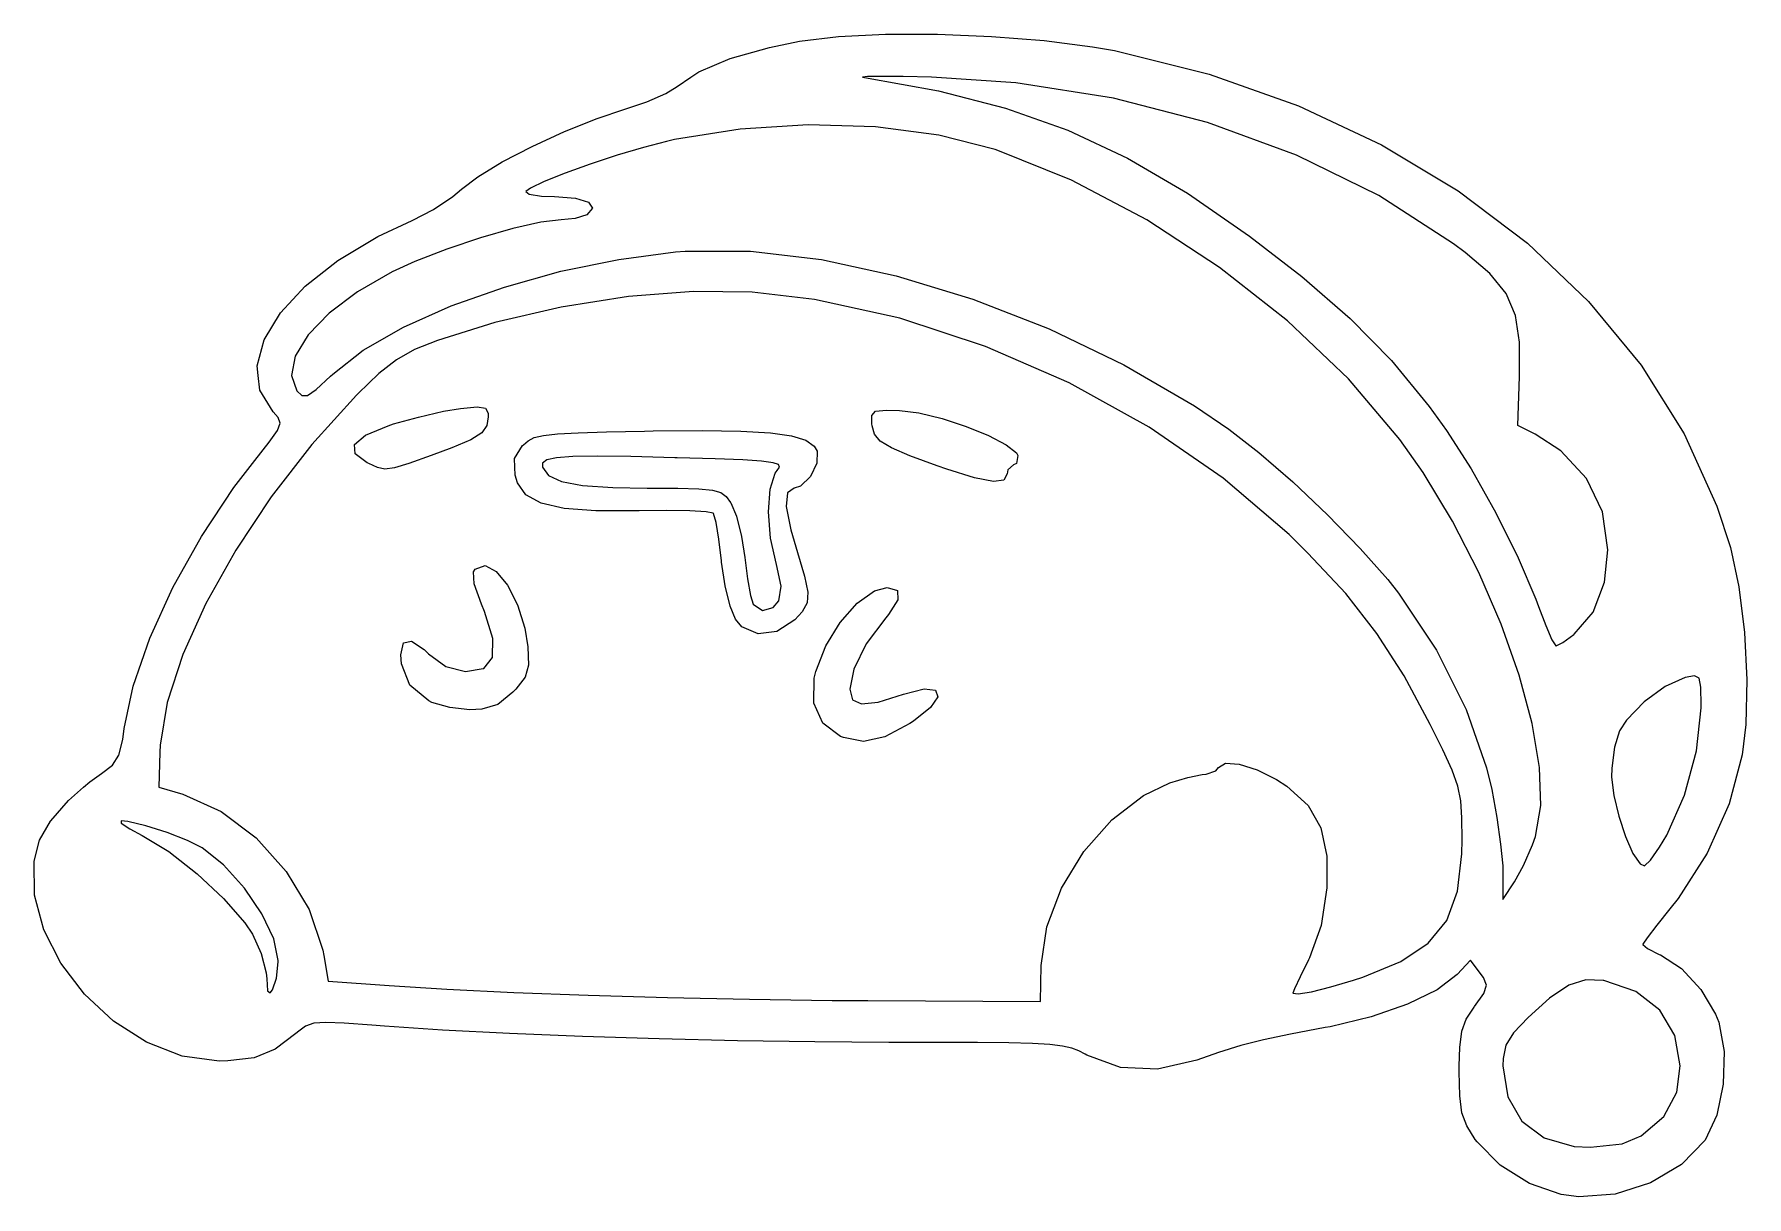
# Model space of a CAD drawing. Extents: x 108 to 210, y -135 to -72.
# Drawn here: x 199.634 to 203.765, y -133.922 to -131.119 of the extents above; entities that cross this region are included whole.
import ezdxf

# ---------------------------------------------------------------- set-up
doc = ezdxf.new("R2010")
doc.units = 0
doc.layers.add('BLACK', color=7, linetype='CONTINUOUS')

msp = doc.modelspace()

# ---------------------------------------------------------------- linework, layer by layer
at = {"layer": 'BLACK', "linetype": 'CONTINUOUS'}
for p, q in [((201.408141, -131.150967), (201.480445, -131.136275)), ((201.480445, -131.136275), (201.574114, -131.125026)), ((201.574114, -131.125026), (201.687627, -131.119451)), ((201.687627, -131.119451), (201.813324, -131.119324)), ((201.813324, -131.119324), (201.943546, -131.124418)), ((201.943546, -131.124418), (202.070635, -131.134507)), ((202.070635, -131.134507), (202.18693, -131.149364)), ((201.237244, -131.209962), (201.312925, -131.178097)), ((201.312925, -131.178097), (201.408141, -131.150967)), ((202.18693, -131.149364), (202.239765, -131.158734)), ((202.239765, -131.158734), (202.467966, -131.215429)), ((201.218381, -131.2227), (201.237244, -131.209962)), ((201.643807, -131.221349), (201.632421, -131.2227)), ((201.677715, -131.220938), (201.643807, -131.221349)), ((201.730484, -131.221485), (201.677715, -131.220938)), ((201.79845, -131.223008), (201.730484, -131.221485)), ((202.467966, -131.215429), (202.683339, -131.291581)), ((201.111932, -131.282427), (201.15749, -131.262527)), ((201.15749, -131.262527), (201.185372, -131.24499)), ((201.185372, -131.24499), (201.218381, -131.2227)), ((201.632421, -131.2227), (201.636711, -131.223782)), ((201.636711, -131.223782), (201.815064, -131.255798)), ((202.002175, -131.236799), (201.79845, -131.223008)), ((201.815064, -131.255798), (201.976689, -131.297155)), ((202.237784, -131.273748), (202.002175, -131.236799)), ((200.991953, -131.322267), (201.058794, -131.300207)), ((201.058794, -131.300207), (201.111932, -131.282427)), ((201.976689, -131.297155), (202.127064, -131.350345)), ((202.464439, -131.332048), (202.237784, -131.273748)), ((202.683339, -131.291581), (202.884232, -131.385857)), ((200.913692, -131.353604), (200.991953, -131.322267)), ((201.501163, -131.337688), (201.337282, -131.347807)), ((201.663188, -131.342682), (201.501163, -131.337688)), ((201.815953, -131.362606), (201.663188, -131.342682)), ((202.678793, -131.410632), (202.464439, -131.332048)), ((200.835093, -131.389687), (200.913692, -131.353604)), ((201.159494, -131.377584), (201.103804, -131.392133)), ((201.178949, -131.373224), (201.159494, -131.377584)), ((201.337282, -131.347807), (201.178949, -131.373224)), ((201.952056, -131.397275), (201.815953, -131.362606)), ((202.127064, -131.350345), (202.27167, -131.41786)), ((202.884232, -131.385857), (203.068994, -131.496925)), ((200.704013, -131.462787), (200.762938, -131.427189)), ((200.762938, -131.427189), (200.835093, -131.389687)), ((201.040443, -131.411231), (200.975447, -131.432733)), ((201.103804, -131.392133), (201.040443, -131.411231)), ((201.954552, -131.398113), (201.952056, -131.397275)), ((202.136381, -131.471403), (201.954552, -131.398113)), ((202.27167, -131.41786), (202.415988, -131.502193)), ((202.877496, -131.508433), (202.678793, -131.410632)), ((200.6651, -131.493155), (200.704013, -131.462787)), ((200.91485, -131.454495), (200.864688, -131.474373)), ((200.975447, -131.432733), (200.91485, -131.454495)), ((200.597008, -131.542255), (200.644339, -131.510901)), ((200.644339, -131.510901), (200.6651, -131.493155)), ((200.830996, -131.49022), (200.820166, -131.498171)), ((200.820166, -131.498171), (200.828342, -131.50509)), ((200.828342, -131.50509), (200.8577, -131.509713)), ((200.864688, -131.474373), (200.830996, -131.49022)), ((200.8577, -131.509713), (200.889647, -131.510908)), ((200.889647, -131.510908), (200.94012, -131.51457)), ((202.317751, -131.567194), (202.136381, -131.471403)), ((202.415988, -131.502193), (202.565496, -131.605837)), ((203.057199, -131.624382), (202.877496, -131.508433)), ((203.068994, -131.496925), (203.235973, -131.623452)), ((200.545802, -131.568338), (200.597008, -131.542255)), ((200.94012, -131.51457), (200.971619, -131.524388)), ((200.981035, -131.538612), (200.966946, -131.554458)), ((200.971619, -131.524388), (200.981035, -131.538612)), ((200.462901, -131.607373), (200.545802, -131.568338)), ((200.788889, -131.587816), (200.710947, -131.610183)), ((200.85614, -131.572643), (200.788889, -131.587816)), ((200.905272, -131.56695), (200.85614, -131.572643)), ((200.939273, -131.563501), (200.905272, -131.56695)), ((200.966946, -131.554458), (200.939273, -131.563501)), ((202.493155, -131.681545), (202.317751, -131.567194)), ((200.36668, -131.664955), (200.462901, -131.607373)), ((200.710947, -131.610183), (200.629746, -131.637458)), ((202.565496, -131.605837), (202.691529, -131.703529)), ((203.085398, -131.645625), (203.057199, -131.624382)), ((203.235973, -131.623452), (203.383518, -131.764108)), ((200.287911, -131.727035), (200.36668, -131.664955)), ((200.552716, -131.667355), (200.497509, -131.692405)), ((200.629746, -131.637458), (200.552716, -131.667355)), ((200.904826, -131.690851), (201.044112, -131.662085)), ((201.044112, -131.662085), (201.181409, -131.644341)), ((201.181409, -131.644341), (201.204454, -131.642527)), ((201.204454, -131.642527), (201.362263, -131.642547)), ((201.362263, -131.642547), (201.533472, -131.662777)), ((201.533472, -131.662777), (201.713569, -131.701743)), ((203.144935, -131.696595), (203.085398, -131.645625)), ((200.497509, -131.692405), (200.414141, -131.740063)), ((200.768569, -131.72889), (200.904826, -131.690851)), ((201.713569, -131.701743), (201.898039, -131.757969)), ((202.657087, -131.810513), (202.493155, -131.681545)), ((202.691529, -131.703529), (202.808706, -131.804478)), ((203.184273, -131.744813), (203.144935, -131.696595)), ((200.228157, -131.791459), (200.287911, -131.727035)), ((200.414141, -131.740063), (200.345933, -131.79166)), ((200.64036, -131.774453), (200.768569, -131.72889)), ((201.067665, -131.751922), (200.905124, -131.777301)), ((201.224102, -131.739398), (201.067665, -131.751922)), ((201.365757, -131.74106), (201.224102, -131.739398)), ((201.51617, -131.758691), (201.365757, -131.74106)), ((201.722122, -131.803916), (201.51617, -131.758691)), ((201.898039, -131.757969), (202.08237, -131.829979)), ((203.207002, -131.797479), (203.184273, -131.744813)), ((200.188983, -131.856075), (200.228157, -131.791459)), ((200.345933, -131.79166), (200.295141, -131.844376)), ((200.525219, -131.82579), (200.64036, -131.774453)), ((200.905124, -131.777301), (200.745156, -131.814202)), ((203.216707, -131.861788), (203.207002, -131.797479)), ((203.383518, -131.764108), (203.509975, -131.917558)), ((200.428163, -131.881154), (200.525219, -131.82579)), ((200.745156, -131.814202), (200.60667, -131.857561)), ((201.928617, -131.871841), (201.722122, -131.803916)), ((202.08237, -131.829979), (202.262049, -131.916297)), ((202.804041, -131.950154), (202.657087, -131.810513)), ((202.808706, -131.804478), (202.908216, -131.90583)), ((200.171955, -131.91873), (200.188983, -131.856075)), ((200.295141, -131.844376), (200.264025, -131.895393)), ((200.354213, -131.938796), (200.428163, -131.881154)), ((200.551788, -131.879587), (200.507827, -131.904088)), ((200.60667, -131.857561), (200.551788, -131.879587)), ((202.130715, -131.960237), (201.928617, -131.871841)), ((203.216978, -131.944939), (203.216707, -131.861788)), ((200.174598, -131.941893), (200.171955, -131.91873)), ((200.264025, -131.895393), (200.25484, -131.941893)), ((200.507827, -131.904088), (200.465463, -131.937383)), ((202.262049, -131.916297), (202.432563, -132.015447)), ((202.908216, -131.90583), (202.999003, -132.017095)), ((203.509975, -131.917558), (203.613695, -132.08247)), ((200.178636, -131.977272), (200.174598, -131.941893)), ((200.25484, -131.941893), (200.268092, -131.978789)), ((200.314349, -131.975614), (200.348931, -131.943848)), ((200.348931, -131.943848), (200.354213, -131.938796)), ((200.465463, -131.937383), (200.415371, -131.985788)), ((202.32348, -132.066874), (202.130715, -131.960237)), ((202.928512, -132.096526), (202.804041, -131.950154)), ((203.212953, -132.062524), (203.216978, -131.944939)), ((200.210591, -132.029547), (200.178636, -131.977272)), ((200.268092, -131.978789), (200.279606, -131.990449)), ((200.279606, -131.990449), (200.293133, -131.990269)), ((200.293133, -131.990269), (200.314349, -131.975614)), ((200.411387, -131.989851), (200.303914, -132.108726)), ((200.415371, -131.985788), (200.411387, -131.989851)), ((200.222454, -132.043366), (200.210591, -132.029547)), ((200.227203, -132.057214), (200.222454, -132.043366)), ((200.501025, -132.059116), (200.561086, -132.042328)), ((200.561086, -132.042328), (200.621681, -132.028433)), ((200.621681, -132.028433), (200.662763, -132.021431)), ((200.662763, -132.021431), (200.703105, -132.017739)), ((200.703105, -132.017739), (200.722871, -132.021005)), ((200.722871, -132.021005), (200.7292, -132.033392)), ((200.729568, -132.041668), (200.726414, -132.062874)), ((200.7292, -132.033392), (200.729568, -132.041668)), ((201.654314, -132.038522), (201.663768, -132.028519)), ((201.654689, -132.059077), (201.654314, -132.038522)), ((201.663768, -132.028519), (201.689838, -132.025709)), ((201.689838, -132.025709), (201.721097, -132.026208)), ((201.721097, -132.026208), (201.768033, -132.032137)), ((201.768033, -132.032137), (201.824073, -132.045972)), ((201.824073, -132.045972), (201.882436, -132.065126)), ((202.432563, -132.015447), (202.515726, -132.071315)), ((202.999003, -132.017095), (203.040638, -132.074709)), ((200.201295, -132.103109), (200.220894, -132.07516)), ((200.220894, -132.07516), (200.227203, -132.057214)), ((200.407193, -132.10872), (200.433776, -132.086077)), ((200.433776, -132.086077), (200.488088, -132.063289)), ((200.488088, -132.063289), (200.501025, -132.059116)), ((200.713847, -132.080328), (200.687216, -132.097183)), ((200.726414, -132.062874), (200.713847, -132.080328)), ((200.840589, -132.092052), (200.862994, -132.086635)), ((200.862994, -132.086635), (200.896818, -132.082777)), ((200.896818, -132.082777), (200.946046, -132.080054)), ((200.946046, -132.080054), (201.014666, -132.078043)), ((201.014666, -132.078043), (201.106665, -132.07632)), ((201.106665, -132.07632), (201.127241, -132.075988)), ((201.127241, -132.075988), (201.245747, -132.074972)), ((201.245747, -132.074972), (201.339008, -132.076352)), ((201.339008, -132.076352), (201.409836, -132.080476)), ((201.409836, -132.080476), (201.461039, -132.087689)), ((201.461039, -132.087689), (201.495427, -132.098339)), ((201.655212, -132.063225), (201.654689, -132.059077)), ((201.661013, -132.083602), (201.655212, -132.063225)), ((201.674981, -132.100505), (201.661013, -132.083602)), ((201.882436, -132.065126), (201.93634, -132.087017)), ((201.93634, -132.087017), (201.979006, -132.109058)), ((202.501973, -132.189522), (202.32348, -132.066874)), ((202.515726, -132.071315), (202.588234, -132.127481)), ((203.040638, -132.074709), (203.100251, -132.167538)), ((203.254622, -132.083736), (203.212953, -132.062524)), ((203.316774, -132.123855), (203.254622, -132.083736)), ((203.613695, -132.08247), (203.693024, -132.257513)), ((200.16617, -132.146967), (200.201295, -132.103109)), ((200.303914, -132.108726), (200.206232, -132.234508)), ((200.408469, -132.131025), (200.407193, -132.10872)), ((200.641868, -132.11659), (200.591604, -132.135135)), ((200.687216, -132.097183), (200.641868, -132.11659)), ((200.793147, -132.142341), (200.812148, -132.11123)), ((200.812148, -132.11123), (200.814084, -132.109257)), ((200.814084, -132.109257), (200.825615, -132.099451)), ((200.825615, -132.099451), (200.840589, -132.092052)), ((201.495427, -132.098339), (201.515809, -132.112772)), ((201.515809, -132.112772), (201.523061, -132.124813)), ((201.523061, -132.124813), (201.522139, -132.153651)), ((201.701779, -132.116926), (201.674981, -132.100505)), ((201.746069, -132.135853), (201.701779, -132.116926)), ((201.979006, -132.109058), (202.003652, -132.128666)), ((202.003652, -132.128666), (202.006929, -132.135159)), ((202.588234, -132.127481), (202.67, -132.198804)), ((202.984443, -132.176212), (202.928512, -132.096526)), ((203.378415, -132.190586), (203.316774, -132.123855)), ((200.116036, -132.212346), (200.16617, -132.146967)), ((200.437736, -132.152801), (200.408469, -132.131025)), ((200.441326, -132.154583), (200.437736, -132.152801)), ((200.462258, -132.164204), (200.441326, -132.154583)), ((200.480421, -132.167911), (200.462258, -132.164204)), ((200.503146, -132.164863), (200.480421, -132.167911)), ((200.537764, -132.154218), (200.503146, -132.164863)), ((200.591604, -132.135135), (200.537764, -132.154218)), ((200.793702, -132.16317), (200.793147, -132.142341)), ((200.794209, -132.182199), (200.793702, -132.16317)), ((200.860321, -132.153385), (200.860198, -132.16317)), ((200.860198, -132.16317), (200.875037, -132.18331)), ((200.870487, -132.145701), (200.860321, -132.153385)), ((200.893876, -132.140507), (200.870487, -132.145701)), ((200.933463, -132.137589), (200.893876, -132.140507)), ((200.99222, -132.136735), (200.933463, -132.137589)), ((201.073122, -132.137732), (200.99222, -132.136735)), ((201.179143, -132.140369), (201.073122, -132.137732)), ((201.185225, -132.140541), (201.179143, -132.140369)), ((201.276539, -132.143301), (201.185225, -132.140541)), ((201.343283, -132.145912), (201.276539, -132.143301)), ((201.388817, -132.148798), (201.343283, -132.145912)), ((201.416501, -132.152386), (201.388817, -132.148798)), ((201.429694, -132.157098), (201.416501, -132.152386)), ((201.421637, -132.177538), (201.426043, -132.171601)), ((201.426043, -132.171601), (201.431755, -132.163362)), ((201.431755, -132.163362), (201.429694, -132.157098)), ((201.522139, -132.153651), (201.506339, -132.185663)), ((201.812514, -132.160277), (201.746069, -132.135853)), ((201.83514, -132.168195), (201.812514, -132.160277)), ((201.90257, -132.18914), (201.83514, -132.168195)), ((201.982994, -132.169238), (201.981285, -132.178959)), ((201.99638, -132.157863), (201.982994, -132.169238)), ((202.003499, -132.154601), (201.99638, -132.157863)), ((202.006929, -132.135159), (202.003499, -132.154601)), ((203.100251, -132.167538), (203.159753, -132.273482)), ((200.037466, -132.330516), (200.116036, -132.212346)), ((200.799683, -132.20061), (200.794209, -132.182199)), ((200.820427, -132.229611), (200.799683, -132.20061)), ((200.875037, -132.18331), (200.906299, -132.197852)), ((200.906299, -132.197852), (200.95697, -132.207396)), ((200.95697, -132.207396), (201.030038, -132.212544)), ((201.030038, -132.212544), (201.112495, -132.213913)), ((201.409069, -132.215932), (201.421637, -132.177538)), ((201.482966, -132.209079), (201.467616, -132.21412)), ((201.506339, -132.185663), (201.482966, -132.209079)), ((201.947853, -132.197743), (201.90257, -132.18914)), ((201.973315, -132.194264), (201.947853, -132.197743)), ((201.981285, -132.178959), (201.973315, -132.194264)), ((202.661256, -132.325953), (202.501973, -132.189522)), ((202.67, -132.198804), (202.753832, -132.27833)), ((203.055472, -132.293673), (202.984443, -132.176212)), ((203.416727, -132.271137), (203.378415, -132.190586)), ((200.206232, -132.234508), (200.120436, -132.363393)), ((200.856935, -132.250041), (200.820427, -132.229611)), ((200.912184, -132.262768), (200.856935, -132.250041)), ((201.112495, -132.213913), (201.186332, -132.214207)), ((201.186332, -132.214207), (201.237197, -132.21549)), ((201.237197, -132.21549), (201.270247, -132.218664)), ((201.270247, -132.218664), (201.290636, -132.224634)), ((201.290636, -132.224634), (201.303522, -132.234301)), ((201.303522, -132.234301), (201.314061, -132.24857)), ((201.314061, -132.24857), (201.314541, -132.249301)), ((201.314541, -132.249301), (201.327936, -132.281331)), ((201.405306, -132.270893), (201.409069, -132.215932)), ((201.451183, -132.225016), (201.448343, -132.258253)), ((201.467616, -132.21412), (201.451183, -132.225016)), ((200.989146, -132.268656), (200.912184, -132.262768)), ((201.090795, -132.268572), (200.989146, -132.268656)), ((201.093525, -132.268508), (201.090795, -132.268572)), ((201.160124, -132.267706), (201.093525, -132.268508)), ((201.215961, -132.26845), (201.160124, -132.267706)), ((201.255254, -132.270572), (201.215961, -132.26845)), ((201.27222, -132.2739), (201.255254, -132.270572)), ((201.273021, -132.275012), (201.27222, -132.2739)), ((201.279104, -132.296396), (201.273021, -132.275012)), ((201.327936, -132.281331), (201.340247, -132.33037)), ((201.410406, -132.334245), (201.405306, -132.270893)), ((201.448343, -132.258253), (201.459136, -132.314653)), ((202.753832, -132.27833), (202.832538, -132.359106)), ((203.118602, -132.416851), (203.055472, -132.293673)), ((203.159753, -132.273482), (203.213488, -132.381718)), ((203.429901, -132.362625), (203.416727, -132.271137)), ((203.693024, -132.257513), (203.725543, -132.357204)), ((199.968888, -132.453545), (200.037466, -132.330516)), ((201.285885, -132.336935), (201.279104, -132.296396)), ((201.292042, -132.388946), (201.285885, -132.336935)), ((201.340247, -132.33037), (201.348224, -132.38134)), ((201.424429, -132.397817), (201.410406, -132.334245)), ((201.459136, -132.314653), (201.474973, -132.368826)), ((202.706454, -132.370406), (202.661256, -132.325953)), ((200.120436, -132.363393), (200.048624, -132.491577)), ((201.474973, -132.368826), (201.492485, -132.42629)), ((202.797485, -132.468228), (202.706454, -132.370406)), ((202.832538, -132.359106), (202.898929, -132.434178)), ((203.421757, -132.440608), (203.429901, -132.362625)), ((203.725543, -132.357204), (203.745807, -132.451845)), ((200.693942, -132.41578), (200.697873, -132.40896)), ((200.695737, -132.444672), (200.693942, -132.41578)), ((200.697873, -132.40896), (200.721851, -132.400498)), ((200.721851, -132.400498), (200.748868, -132.414987)), ((200.748868, -132.414987), (200.775867, -132.447919)), ((201.292379, -132.392286), (201.292042, -132.388946)), ((201.300856, -132.449172), (201.292379, -132.392286)), ((201.348224, -132.38134), (201.354904, -132.432269)), ((201.43556, -132.450475), (201.424429, -132.397817)), ((203.172477, -132.541771), (203.118602, -132.416851)), ((203.213488, -132.381718), (203.255802, -132.481421)), ((199.913129, -132.575624), (199.968888, -132.453545)), ((200.713447, -132.49374), (200.695737, -132.444672)), ((200.775867, -132.447919), (200.799794, -132.494785)), ((201.312784, -132.498545), (201.300856, -132.449172)), ((201.354904, -132.432269), (201.362195, -132.472682)), ((201.43061, -132.485718), (201.43556, -132.450475)), ((201.492485, -132.42629), (201.50041, -132.464471)), ((201.660913, -132.461408), (201.691643, -132.453212)), ((201.691643, -132.453212), (201.716184, -132.460775)), ((201.716184, -132.460775), (201.717283, -132.482768)), ((202.898929, -132.434178), (202.925022, -132.467088)), ((203.394297, -132.512912), (203.421757, -132.440608)), ((203.745807, -132.451845), (203.759117, -132.561844)), ((200.048624, -132.491577), (199.992893, -132.615255)), ((200.720548, -132.510926), (200.713447, -132.49374)), ((200.799794, -132.494785), (200.817594, -132.551075)), ((201.32571, -132.530115), (201.312784, -132.498545)), ((201.362195, -132.472682), (201.368519, -132.493832)), ((201.368519, -132.493832), (201.36852, -132.493833)), ((201.36852, -132.493833), (201.390613, -132.508616)), ((201.390613, -132.508616), (201.416796, -132.501479)), ((201.416796, -132.501479), (201.43061, -132.485718)), ((201.498461, -132.490634), (201.486352, -132.512042)), ((201.50041, -132.464471), (201.498461, -132.490634)), ((201.578464, -132.537515), (201.61926, -132.491289)), ((201.61926, -132.491289), (201.660913, -132.461408)), ((201.717283, -132.482768), (201.69499, -132.518151)), ((202.872882, -132.564103), (202.797485, -132.468228)), ((202.925022, -132.467088), (203.016394, -132.60462)), ((203.255802, -132.481421), (203.262231, -132.498921)), ((203.262231, -132.498921), (203.279901, -132.545367)), ((200.740121, -132.576219), (200.720548, -132.510926)), ((201.34134, -132.547911), (201.32571, -132.530115)), ((201.46858, -132.531204), (201.425363, -132.559734)), ((201.486352, -132.512042), (201.46858, -132.531204)), ((201.543513, -132.594225), (201.578464, -132.537515)), ((201.688196, -132.526207), (201.641307, -132.58943)), ((201.69499, -132.518151), (201.688196, -132.526207)), ((203.215738, -132.664461), (203.172477, -132.541771)), ((203.348867, -132.566108), (203.394297, -132.512912)), ((199.873016, -132.690947), (199.913129, -132.575624)), ((200.52538, -132.587153), (200.544609, -132.58283)), ((200.544609, -132.58283), (200.574648, -132.602963)), ((200.739563, -132.622042), (200.740121, -132.576219)), ((200.817594, -132.551075), (200.825082, -132.596725)), ((201.380563, -132.565285), (201.34134, -132.547911)), ((201.425363, -132.559734), (201.380563, -132.565285)), ((202.938847, -132.666366), (202.872882, -132.564103)), ((203.279901, -132.545367), (203.294926, -132.579197)), ((203.294926, -132.579197), (203.304303, -132.593721)), ((203.320907, -132.585998), (203.347721, -132.567006)), ((203.347721, -132.567006), (203.348867, -132.566108)), ((203.759117, -132.561844), (203.76484, -132.676156)), ((199.992893, -132.615255), (199.955339, -132.730624)), ((200.518605, -132.615875), (200.52538, -132.587153)), ((200.520098, -132.637457), (200.518605, -132.615875)), ((200.574648, -132.602963), (200.585285, -132.61353)), ((200.585285, -132.61353), (200.627328, -132.643505)), ((200.718871, -132.648309), (200.739563, -132.622042)), ((200.825082, -132.596725), (200.826897, -132.640287)), ((201.519399, -132.655555), (201.543513, -132.594225)), ((201.641307, -132.58943), (201.611313, -132.65015)), ((203.016394, -132.60462), (203.088198, -132.747158)), ((203.304303, -132.593721), (203.304816, -132.593854)), ((203.304816, -132.593854), (203.320907, -132.585998)), ((200.540662, -132.688868), (200.520098, -132.637457)), ((200.627328, -132.643505), (200.674945, -132.656283)), ((200.674945, -132.656283), (200.717401, -132.649069)), ((200.717401, -132.649069), (200.718871, -132.648309)), ((200.826897, -132.640287), (200.818708, -132.669649)), ((201.51557, -132.671914), (201.519399, -132.655555)), ((201.611313, -132.65015), (201.601551, -132.698637)), ((203.001582, -132.783351), (202.938847, -132.666366)), ((203.247027, -132.780946), (203.215738, -132.664461)), ((203.638748, -132.666315), (203.616673, -132.670432)), ((203.65011, -132.671966), (203.638748, -132.666315)), ((199.851375, -132.793704), (199.873016, -132.690947)), ((200.585764, -132.726637), (200.540662, -132.688868)), ((200.788635, -132.705723), (200.752467, -132.735156)), ((200.796043, -132.69819), (200.788635, -132.705723)), ((200.818708, -132.669649), (200.796043, -132.69819)), ((201.514865, -132.732247), (201.51557, -132.671914)), ((201.601551, -132.698637), (201.608187, -132.72399)), ((201.731325, -132.710806), (201.780766, -132.698053)), ((201.780766, -132.698053), (201.808443, -132.70101)), ((201.808443, -132.70101), (201.813755, -132.716855)), ((203.56801, -132.691958), (203.517209, -132.729249)), ((203.616252, -132.670534), (203.56801, -132.691958)), ((203.616673, -132.670432), (203.616252, -132.670534)), ((203.654317, -132.693503), (203.65011, -132.671966)), ((203.654928, -132.737049), (203.654317, -132.693503)), ((203.76484, -132.676156), (203.762345, -132.783733)), ((199.955339, -132.730624), (199.938058, -132.833879)), ((200.593454, -132.730304), (200.585764, -132.726637)), ((200.636635, -132.742706), (200.593454, -132.730304)), ((200.684942, -132.747998), (200.636635, -132.742706)), ((200.714327, -132.746822), (200.684942, -132.747998)), ((200.752467, -132.735156), (200.714327, -132.746822)), ((201.536496, -132.780523), (201.514865, -132.732247)), ((201.608187, -132.72399), (201.630097, -132.734257)), ((201.630097, -132.734257), (201.670279, -132.72972)), ((201.670279, -132.72972), (201.731325, -132.710806)), ((201.796099, -132.742765), (201.754875, -132.77592)), ((201.813755, -132.716855), (201.796099, -132.742765)), ((203.088198, -132.747158), (203.137537, -132.888593)), ((203.517209, -132.729249), (203.474728, -132.773564)), ((203.643514, -132.847387), (203.654884, -132.743306)), ((203.654884, -132.743306), (203.654928, -132.737049)), ((201.578828, -132.812432), (201.536496, -132.780523)), ((201.746403, -132.781484), (201.68576, -132.813755)), ((201.754875, -132.77592), (201.746403, -132.781484)), ((203.031846, -132.844843), (203.001582, -132.783351)), ((203.264988, -132.887253), (203.247027, -132.780946)), ((203.474728, -132.773564), (203.458154, -132.799063)), ((203.762345, -132.783733), (203.754122, -132.856837)), ((199.838814, -132.857738), (199.847862, -132.819688)), ((199.847862, -132.819688), (199.851375, -132.793704)), ((201.585996, -132.815328), (201.578828, -132.812432)), ((201.634641, -132.824602), (201.585996, -132.815328)), ((201.68576, -132.813755), (201.634641, -132.824602)), ((203.458154, -132.799063), (203.445839, -132.838074)), ((199.823434, -132.881895), (199.838814, -132.857738)), ((199.937283, -132.850092), (199.934939, -132.934751)), ((199.938058, -132.833879), (199.937283, -132.850092)), ((203.054164, -132.893849), (203.031846, -132.844843)), ((203.445839, -132.838074), (203.439188, -132.888862)), ((203.614667, -132.954435), (203.643514, -132.847387)), ((203.754122, -132.856837), (203.722439, -132.975094)), ((199.768334, -132.921575), (199.796872, -132.901774)), ((199.796872, -132.901774), (199.823434, -132.881895)), ((202.373445, -132.924702), (202.416482, -132.911744)), ((202.416482, -132.911744), (202.45148, -132.90412)), ((202.45148, -132.90412), (202.460802, -132.903267)), ((202.460802, -132.903267), (202.484542, -132.895275)), ((202.484542, -132.895275), (202.490639, -132.887109)), ((202.490639, -132.887109), (202.507241, -132.876744)), ((202.507241, -132.876744), (202.540757, -132.879426)), ((202.540757, -132.879426), (202.584273, -132.893253)), ((202.584273, -132.893253), (202.630879, -132.916321)), ((203.06787, -132.932422), (203.054164, -132.893849)), ((203.137537, -132.888593), (203.149795, -132.940787)), ((203.265815, -132.910546), (203.264988, -132.887253)), ((203.268261, -132.979408), (203.265815, -132.910546)), ((203.439188, -132.888862), (203.438777, -132.910546)), ((203.438777, -132.910546), (203.443956, -132.95502)), ((199.716672, -132.967253), (199.753432, -132.934751)), ((199.753432, -132.934751), (199.768334, -132.921575)), ((199.934939, -132.934751), (199.992655, -132.952078)), ((199.992655, -132.952078), (200.084961, -132.993503)), ((202.233234, -133.01368), (202.309898, -132.954711)), ((202.309898, -132.954711), (202.373445, -132.924702)), ((202.630879, -132.916321), (202.65579, -132.932594)), ((202.65579, -132.932594), (202.706642, -132.978992)), ((203.075061, -132.968175), (203.06787, -132.932422)), ((203.149795, -132.940787), (203.161854, -133.007636)), ((203.443956, -132.95502), (203.455992, -133.005123)), ((203.572115, -133.050188), (203.614667, -132.954435)), ((199.674697, -133.015933), (199.716672, -132.967253)), ((200.084961, -132.993503), (200.169776, -133.057368)), ((202.706642, -132.978992), (202.737898, -133.03317)), ((203.077836, -133.008722), (203.075061, -132.968175)), ((203.255489, -133.053438), (203.268261, -132.979408)), ((203.722439, -132.975094), (203.669234, -133.093898)), ((199.647485, -133.062405), (199.673698, -133.017091)), ((199.673698, -133.017091), (199.674697, -133.015933)), ((199.859984, -133.017609), (199.844277, -133.015933)), ((199.844277, -133.015933), (199.844346, -133.02127)), ((199.844346, -133.02127), (199.865188, -133.035276)), ((199.903281, -133.027948), (199.859984, -133.017609)), ((199.865188, -133.035276), (199.89468, -133.051035)), ((199.955052, -133.044525), (199.903281, -133.027948)), ((202.165999, -133.09011), (202.233234, -133.01368)), ((202.737898, -133.03317), (202.751892, -133.101095)), ((203.078295, -133.06168), (203.077836, -133.008722)), ((203.161854, -133.007636), (203.171149, -133.072287)), ((203.455992, -133.005123), (203.4723, -133.053915)), ((199.634457, -133.113318), (199.647485, -133.062405)), ((199.89468, -133.051035), (199.959254, -133.09035)), ((200.004186, -133.06361), (199.955052, -133.044525)), ((200.039572, -133.081475), (200.004186, -133.06361)), ((200.169776, -133.057368), (200.242231, -133.138108)), ((203.07769, -133.095638), (203.078295, -133.06168)), ((203.171149, -133.072287), (203.17627, -133.124342)), ((203.226545, -133.123815), (203.24826, -133.073517)), ((203.24826, -133.073517), (203.255489, -133.053438)), ((203.4723, -133.053915), (203.490294, -133.094456)), ((203.532823, -133.110485), (203.554686, -133.079242)), ((203.554686, -133.079242), (203.572115, -133.050188)), ((199.634893, -133.19527), (199.634457, -133.113318)), ((199.959254, -133.09035), (200.027497, -133.143569)), ((200.090583, -133.122327), (200.039572, -133.081475)), ((202.112398, -133.178043), (202.165999, -133.09011)), ((202.751892, -133.101095), (202.751727, -133.177833)), ((203.067199, -133.185707), (203.07769, -133.095638)), ((203.490294, -133.094456), (203.507389, -133.119805)), ((203.507389, -133.119805), (203.518502, -133.124545)), ((203.518502, -133.124545), (203.532823, -133.110485)), ((203.669234, -133.093898), (203.599128, -133.203419)), ((200.027497, -133.143569), (200.091157, -133.20328)), ((200.141317, -133.178365), (200.090583, -133.122327)), ((200.242231, -133.138108), (200.297455, -133.230157)), ((203.17627, -133.124342), (203.176837, -133.140203)), ((203.176837, -133.140203), (203.17693, -133.205648)), ((203.17693, -133.205648), (203.204888, -133.163456)), ((203.204888, -133.163456), (203.226545, -133.123815)), ((199.6573, -133.278609), (199.634893, -133.19527)), ((200.091157, -133.20328), (200.141976, -133.262075)), ((200.183577, -133.240252), (200.141317, -133.178365)), ((202.076638, -133.271522), (202.112398, -133.178043)), ((202.751727, -133.177833), (202.73865, -133.268473)), ((203.041248, -133.256107), (203.067199, -133.185707)), ((203.599128, -133.203419), (203.579526, -133.228168)), ((200.212454, -133.300734), (200.183577, -133.240252)), ((200.297455, -133.230157), (200.330579, -133.32795)), ((203.579526, -133.228168), (203.547732, -133.267506)), ((199.698592, -133.359539), (199.6573, -133.278609)), ((200.141976, -133.262075), (200.160507, -133.289686)), ((202.062924, -133.364587), (202.076638, -133.271522)), ((202.73865, -133.268473), (202.710226, -133.346659)), ((202.996691, -133.311194), (203.041248, -133.256107)), ((203.547732, -133.267506), (203.524512, -133.298041)), ((200.160507, -133.289686), (200.181751, -133.335973)), ((200.223041, -133.35256), (200.212454, -133.300734)), ((200.330579, -133.32795), (200.333062, -133.341111)), ((202.930385, -133.355322), (202.996691, -133.311194)), ((203.514403, -133.313777), (203.514286, -133.314363)), ((203.514286, -133.314363), (203.525814, -133.324217)), ((203.524512, -133.298041), (203.514403, -133.313777)), ((203.525814, -133.324217), (203.553836, -133.338149)), ((199.755687, -133.434266), (199.698592, -133.359539)), ((200.181751, -133.335973), (200.194097, -133.382266)), ((200.218564, -133.395666), (200.222994, -133.356029)), ((200.222994, -133.356029), (200.223041, -133.35256)), ((200.333062, -133.341111), (200.34352, -133.402547)), ((202.061688, -133.451772), (202.062924, -133.364587)), ((202.707906, -133.351346), (202.687931, -133.391972)), ((202.710226, -133.346659), (202.707906, -133.351346)), ((202.839185, -133.392846), (202.930385, -133.355322)), ((203.098376, -133.352137), (203.06612, -133.386472)), ((203.122115, -133.383608), (203.098376, -133.352137)), ((203.553836, -133.338149), (203.556543, -133.339285)), ((203.556543, -133.339285), (203.607202, -133.372048)), ((200.194097, -133.382266), (200.195343, -133.396751)), ((200.195343, -133.396751), (200.197302, -133.426303)), ((200.209192, -133.423644), (200.218564, -133.395666)), ((200.34352, -133.402547), (200.490835, -133.413257)), ((202.687931, -133.391972), (202.674337, -133.421258)), ((202.761855, -133.416548), (202.816013, -133.400494)), ((202.816013, -133.400494), (202.839185, -133.392846)), ((203.06612, -133.386472), (203.017785, -133.423589)), ((203.129725, -133.394098), (203.122115, -133.383608)), ((203.137512, -133.412606), (203.129725, -133.394098)), ((203.376536, -133.399092), (203.335442, -133.412383)), ((203.41823, -133.400813), (203.376536, -133.399092)), ((203.420199, -133.401191), (203.41823, -133.400813)), ((203.49694, -133.4279), (203.420199, -133.401191)), ((203.607202, -133.372048), (203.654389, -133.42279)), ((199.8255, -133.498994), (199.755687, -133.434266)), ((200.197302, -133.426303), (200.203696, -133.430529)), ((200.203696, -133.430529), (200.209192, -133.423644)), ((200.490835, -133.413257), (200.629617, -133.421999)), ((200.629617, -133.421999), (200.791194, -133.429852)), ((200.791194, -133.429852), (200.970242, -133.436648)), ((200.970242, -133.436648), (201.161438, -133.442219)), ((201.161438, -133.442219), (201.359458, -133.446398)), ((201.359458, -133.446398), (201.558978, -133.449016)), ((201.558978, -133.449016), (201.645268, -133.449627)), ((201.645268, -133.449627), (202.061688, -133.451772)), ((202.674337, -133.421258), (202.670432, -133.43148)), ((202.670432, -133.43148), (202.682709, -133.433496)), ((202.682709, -133.433496), (202.715302, -133.428033)), ((202.715302, -133.428033), (202.761855, -133.416548)), ((203.017785, -133.423589), (202.946961, -133.458465)), ((203.108558, -133.463975), (203.131032, -133.432487)), ((203.131032, -133.432487), (203.137512, -133.412606)), ((203.289275, -133.443486), (203.237769, -133.489924)), ((203.335442, -133.412383), (203.289275, -133.443486)), ((203.554815, -133.472841), (203.49694, -133.4279)), ((203.654389, -133.42279), (203.689672, -133.481801)), ((202.859288, -133.488828), (202.760405, -133.512406)), ((202.946961, -133.458465), (202.859288, -133.488828)), ((203.088458, -133.494044), (203.10766, -133.465156)), ((203.10766, -133.465156), (203.108558, -133.463975)), ((203.237769, -133.489924), (203.202339, -133.527196)), ((203.591352, -133.533279), (203.554815, -133.472841)), ((203.689672, -133.481801), (203.697182, -133.501182)), ((199.904947, -133.549927), (199.8255, -133.498994)), ((200.265449, -133.528935), (200.215898, -133.566741)), ((200.272307, -133.522839), (200.265449, -133.528935)), ((200.288931, -133.510898), (200.272307, -133.522839)), ((200.308597, -133.504215), (200.288931, -133.510898)), ((200.337549, -133.502105), (200.308597, -133.504215)), ((200.38203, -133.503883), (200.337549, -133.502105)), ((200.448284, -133.508864), (200.38203, -133.503883)), ((200.479291, -133.511261), (200.448284, -133.508864)), ((200.619413, -133.520418), (200.479291, -133.511261)), ((200.780414, -133.528695), (200.619413, -133.520418)), ((200.956496, -133.535902), (200.780414, -133.528695)), ((202.664043, -133.530114), (202.599233, -133.543706)), ((202.747786, -133.514719), (202.664043, -133.530114)), ((202.760405, -133.512406), (202.747786, -133.514719)), ((203.072445, -133.56261), (203.077448, -133.523468)), ((203.077448, -133.523468), (203.088458, -133.494044)), ((203.202339, -133.527196), (203.183884, -133.556969)), ((203.604081, -133.606479), (203.591352, -133.533279)), ((203.697182, -133.501182), (203.710243, -133.572229)), ((199.990946, -133.58327), (199.904947, -133.549927)), ((200.215898, -133.566741), (200.164908, -133.587394)), ((201.141861, -133.541845), (200.956496, -133.535902)), ((201.330711, -133.546333), (201.141861, -133.541845)), ((201.51725, -133.549174), (201.330711, -133.546333)), ((201.69568, -133.550176), (201.51725, -133.549174)), ((201.812082, -133.550271), (201.69568, -133.550176)), ((201.909277, -133.550671), (201.812082, -133.550271)), ((201.984823, -133.551575), (201.909277, -133.550671)), ((202.04203, -133.553185), (201.984823, -133.551575)), ((202.084206, -133.555701), (202.04203, -133.553185)), ((202.114662, -133.559323), (202.084206, -133.555701)), ((202.136708, -133.564251), (202.114662, -133.559323)), ((202.153653, -133.570687), (202.136708, -133.564251)), ((202.168807, -133.57883), (202.153653, -133.570687)), ((202.490809, -133.574474), (202.438372, -133.592882)), ((202.544456, -133.557743), (202.490809, -133.574474)), ((202.599233, -133.543706), (202.544456, -133.557743)), ((203.071548, -133.606653), (203.072445, -133.56261)), ((203.183884, -133.556969), (203.177248, -133.589107)), ((203.710243, -133.572229), (203.708281, -133.650732)), ((200.080412, -133.595227), (199.990946, -133.58327)), ((200.101235, -133.594922), (200.080412, -133.595227)), ((200.164908, -133.587394), (200.101235, -133.594922)), ((202.17337, -133.581462), (202.168807, -133.57883)), ((202.254048, -133.611161), (202.17337, -133.581462)), ((202.343289, -133.615015), (202.254048, -133.611161)), ((202.438372, -133.592882), (202.343289, -133.615015)), ((203.071263, -133.620651), (203.071548, -133.606653)), ((203.177248, -133.589107), (203.176745, -133.606653)), ((203.176745, -133.606653), (203.188363, -133.681736)), ((203.595893, -133.670505), (203.604081, -133.606479)), ((203.071263, -133.62104), (203.071263, -133.620651)), ((203.07254, -133.679508), (203.071263, -133.62104)), ((203.708281, -133.650732), (203.692575, -133.725611)), ((203.077899, -133.719729), (203.07254, -133.679508)), ((203.188363, -133.681736), (203.222057, -133.740232)), ((203.56523, -133.729328), (203.595893, -133.670505)), ((203.089657, -133.751475), (203.077899, -133.719729)), ((203.222057, -133.740232), (203.276088, -133.780517)), ((203.510006, -133.775868), (203.56523, -133.729328)), ((203.692575, -133.725611), (203.664404, -133.785788)), ((203.110133, -133.784519), (203.089657, -133.751475)), ((203.276088, -133.780517), (203.348713, -133.800971)), ((203.464604, -133.794627), (203.510006, -133.775868)), ((203.114317, -133.790347), (203.110133, -133.784519)), ((203.169781, -133.846167), (203.114317, -133.790347)), ((203.348713, -133.800971), (203.387708, -133.803273)), ((203.387708, -133.803273), (203.464604, -133.794627)), ((203.664321, -133.785908), (203.607473, -133.844952)), ((203.664404, -133.785788), (203.664321, -133.785908)), ((203.241066, -133.890795), (203.169781, -133.846167)), ((203.607473, -133.844952), (203.532671, -133.889296)), ((203.31716, -133.917172), (203.241066, -133.890795)), ((203.532671, -133.889296), (203.447475, -133.916082)), ((203.359445, -133.922451), (203.31716, -133.917172)), ((203.447475, -133.916082), (203.359445, -133.922451))]:
    msp.add_line(p, q, dxfattribs=at)

doc.saveas('drawing.dxf')
